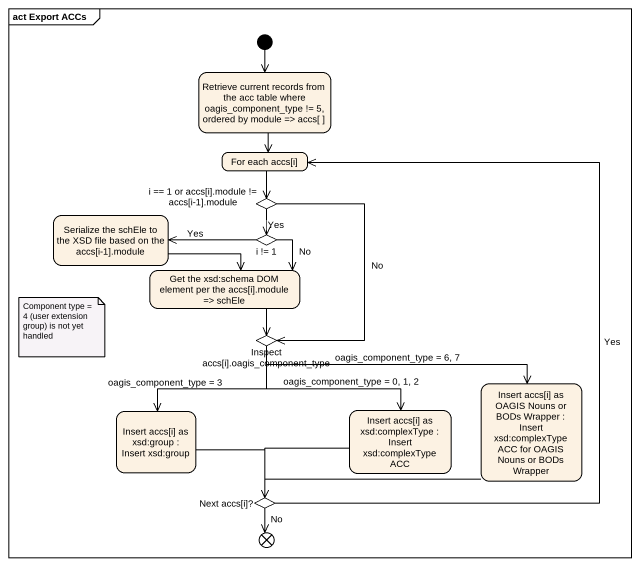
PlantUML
@startuml
mainframe act Export ACCs
hide empty description
state "Retrieve current records from the acc table where oagis_component_type != 5, ordered by module => accs[ ]" as Retrieve_current_records
state "For each accs[i]" as For_each_accs_i
state "Serialize the schEle to the XSD file based on the accs[i-1].module" as Serialize_the_schEle_to_the
state "i == 1 or accs[i].module != accs[i-1].module" as i_1_or_accs_i_module_accs_i <<choice>>
state "i != 1" as i_1 <<choice>>
state "Get the xsd:schema DOM element per the accs[i].module => schEle" as Get_the_xsd_schema_DOM
state "Inspect accs[i].oagis_component_type" as Inspect_accs_i_oagis <<choice>>
state "Insert accs[i] as OAGIS Nouns or BODs Wrapper : Insert xsd:complexType ACC for OAGIS Nouns or BODs Wrapper" as Insert_accs_i_as_OAGIS
state "Insert accs[i] as xsd:group : Insert xsd:group" as Insert_accs_i_as_xsd_group
state "Insert accs[i] as xsd:complexType : Insert xsd:complexType ACC" as Insert_accs_i_as_xsd
state "Next accs[i]?" as Next_accs_i <<choice>>
state flowfinal1 <<end>>
[*] --> Retrieve_current_records
Retrieve_current_records --> For_each_accs_i
For_each_accs_i --> i_1_or_accs_i_module_accs_i
Serialize_the_schEle_to_the -right-> Get_the_xsd_schema_DOM
i_1_or_accs_i_module_accs_i --> i_1 : Yes
i_1_or_accs_i_module_accs_i --> Inspect_accs_i_oagis : No
i_1 -left-> Serialize_the_schEle_to_the : Yes
i_1 --> Get_the_xsd_schema_DOM : No
Get_the_xsd_schema_DOM --> Inspect_accs_i_oagis
Inspect_accs_i_oagis -right-> Insert_accs_i_as_OAGIS : oagis_component_type = 6, 7
Inspect_accs_i_oagis --> Insert_accs_i_as_xsd_group : oagis_component_type = 3
Inspect_accs_i_oagis --> Insert_accs_i_as_xsd : oagis_component_type = 0, 1, 2
Insert_accs_i_as_OAGIS -left-> Next_accs_i
Insert_accs_i_as_xsd_group -right-> Next_accs_i
Insert_accs_i_as_xsd -left-> Next_accs_i
Next_accs_i -up-> For_each_accs_i : Yes
Next_accs_i --> flowfinal1 : No
note as N1
  Component type = 4 (user extension group) is not yet handled
end note
@enduml
